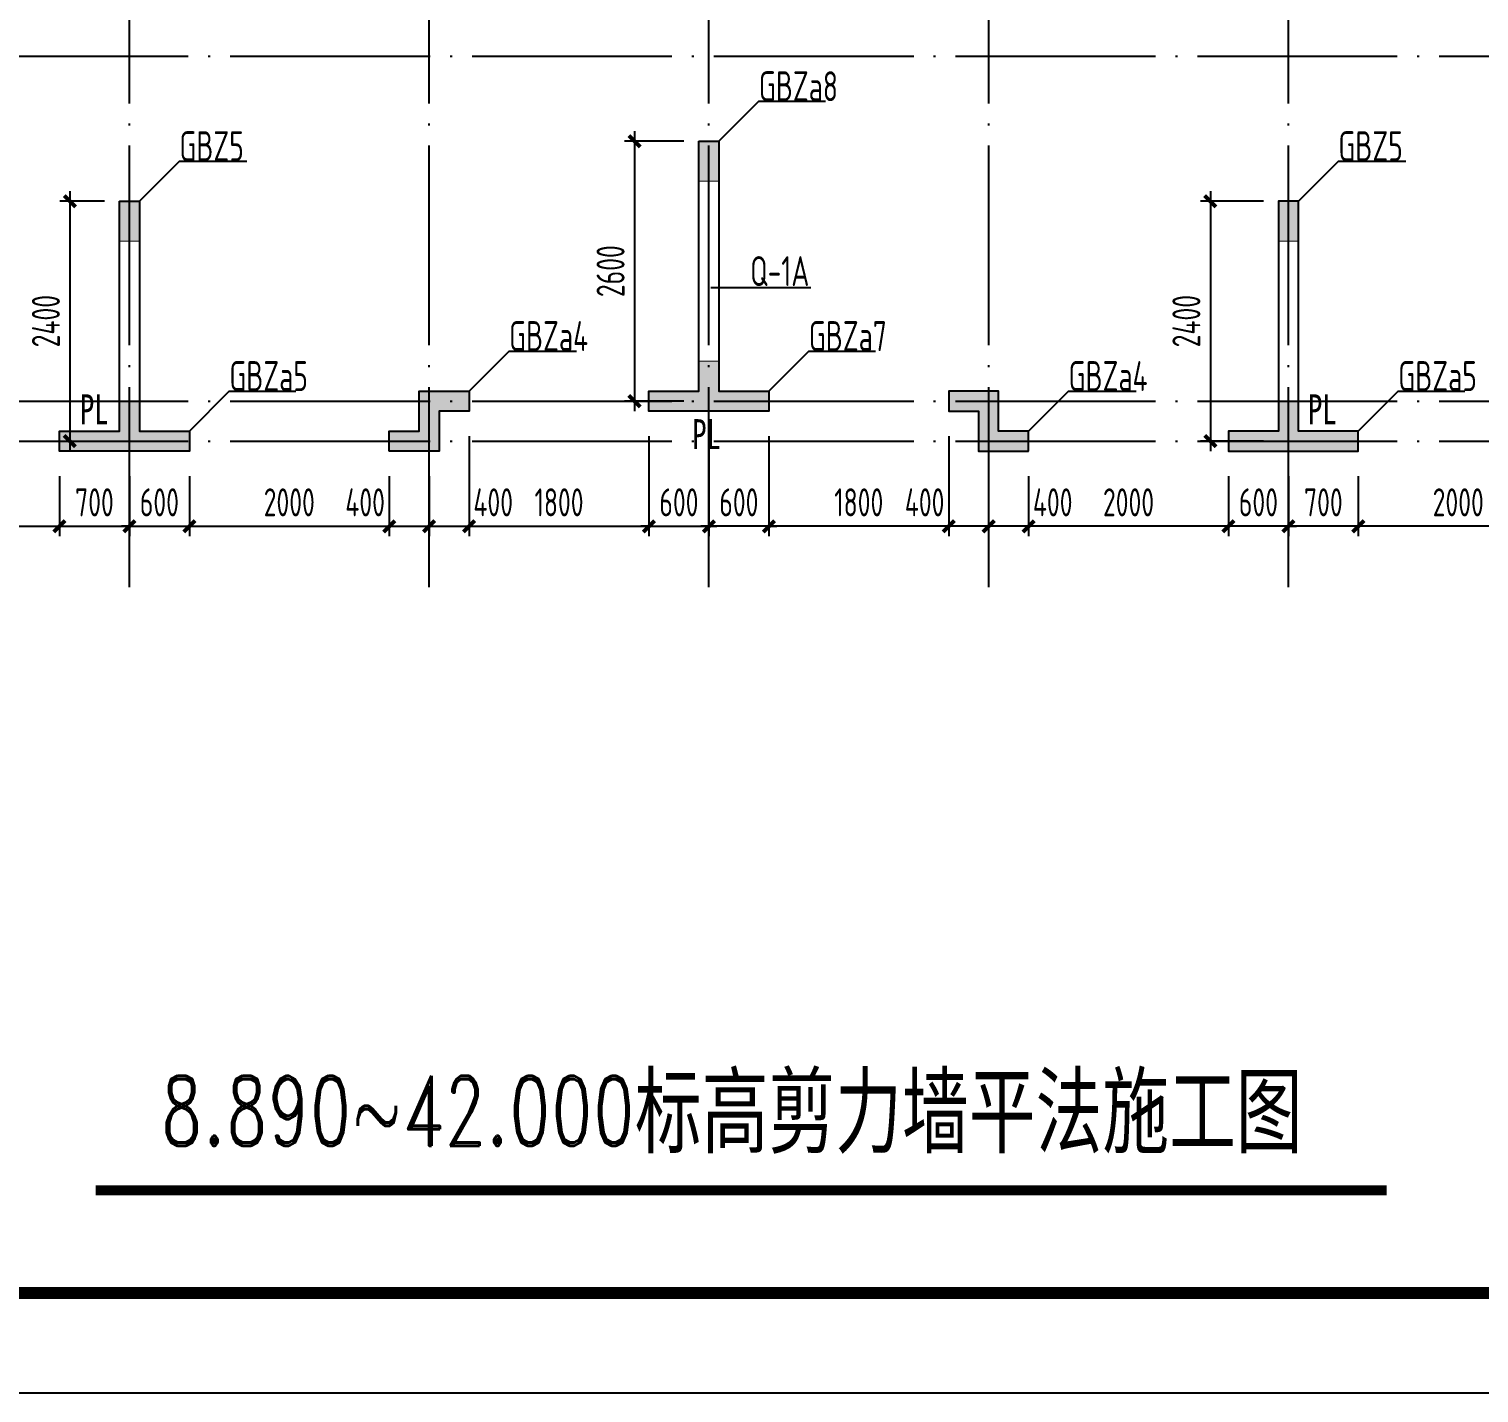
# Model space of a CAD drawing. Extents: x 154268 to 5133249, y -1832900 to 601179.
# Drawn here: x 462998 to 477511, y 541638 to 555286 of the extents above; entities that cross this region are included whole.
import ezdxf
from ezdxf.enums import TextEntityAlignment as Align

# ---------------------------------------------------------------- set-up
doc = ezdxf.new("R2010")
doc.units = 0
doc.header["$LTSCALE"] = 1000
doc.linetypes.add('DOTE', pattern=[2.42, 2, -0.2, 0.02, -0.2])
doc.layers.add('_TSZ_PLOT_MARK', color=1, linetype='Continuous', plot=False)
for name, color, linetype in [('A-ANNO-AXIS', 94, 'Continuous'), ('A-ANNO-DOTE', 15, 'DOTE'), ('A-ANNO-TITLE', 3, 'Continuous'), ('DIM', 3, 'Continuous'), ('HZ', 2, 'Continuous'), ('S-FLOOR-说明', 7, 'Continuous'), ('S-WALL-DE-标注', 7, 'Continuous'), ('S-WALL-砼墙', 60, 'Continuous'), ('S-WALL-编号', 7, 'Continuous'), ('WCOL', 7, 'Continuous'), ('WCOL_HATCH', 251, 'Continuous'), ('WCOL_NUM', 7, 'Continuous')]:
    doc.layers.add(name, color=color, linetype=linetype)
doc.styles.add('DD', font='romand__.ttf', dxfattribs={"width": 0.7, "bigfont": 'HZTXT.SHX'})
doc.styles.add('TSSD_Dimension', font='tssdeng.shx', dxfattribs={"width": 0.7, "bigfont": 'Hztxt.shx'})
doc.styles.add('TSSD_Label', font='tssdeng.shx', dxfattribs={"width": 0.7, "bigfont": 'hztxt.shx'})
doc.styles.add('TY1', font='')
doc.styles.get('TY1').set_extended_font_data('SimSun')
doc.dimstyles.new('TSSD_100_100$0', dxfattribs={"dimtxt": 280, "dimasz": 80, "dimexe": 100, "dimexo": 250, "dimgap": 100, "dimtad": 1, "dimdec": 0, "dimzin": 0, "dimdsep": 46, "dimtxsty": 'TSSD_Dimension', "dimblk": 'ARCHTICK', "dimcen": 0, "dimdle": 100, "dimclrd": 3, "dimclre": 3, "dimclrt": 7, "dimadec": 0, "dimazin": 0, "dimtfac": 1, "dimtdec": 0, "dimtix": 1, "dimtmove": 2, "dimatfit": 3, "dimldrblk": 'ARCHTICK', "dimfxl": 100, "dimtolj": 1, "dimtzin": 0, "dimarcsym": 0})

# ---------------------------------------------------------------- blocks, each defined once
blk = doc.blocks.new('T4zw1')
at = {"layer": 'A-ANNO-DOTE'}
for p, q in [((1572757, -2354199), (1572757, -2338823)), ((1575757, -2354199), (1575757, -2338823)), ((1578557, -2354199), (1578557, -2338823)), ((1581357, -2354199), (1581357, -2338823)), ((1584357, -2354199), (1584357, -2338823)), ((1554406, -2348887), (1601542, -2348887)), ((1554406, -2352337), (1601542, -2352337)), ((1554406, -2352737), (1601542, -2352737))]:
    blk.add_line(p, q, dxfattribs=at)
blk = doc.blocks.new('_ArchTick')
at = {"color": 0, "linetype": 'ByBlock', "const_width": 0.5}
blk.add_lwpolyline([(-0.71, -0.71), (0.71, 0.71)], dxfattribs=at)
blk = doc.blocks.new('*D219')
at = {"layer": 'Defpoints', "color": 0, "transparency": 16777216}
for p in [(14280, 753), (16280, 753), (16280, 0)]:
    blk.add_point(p, dxfattribs=at)
at = {"layer": 'DIM', "color": 3, "lineweight": -2, "transparency": 16777216}
for p, q in [((14280, 503), (14280, -100)), ((16280, 503), (16280, -100)), ((14180, 0), (16380, 0))]:
    blk.add_line(p, q, dxfattribs=at)
at = {"layer": 'DIM', "color": 3, "lineweight": -2, "transparency": 16777216, "xscale": 80, "yscale": 80, "zscale": 80, "rotation": 180}
blk.add_blockref('_ArchTick', (14280, 0), dxfattribs=at)
at = {"layer": 'DIM', "color": 3, "lineweight": -2, "transparency": 16777216, "xscale": 80, "yscale": 80, "zscale": 80}
blk.add_blockref('_ArchTick', (16280, 0), dxfattribs=at)
at = {"layer": 'DIM', "color": 7, "transparency": 16777216, "insert": (15280, 240), "char_height": 280, "attachment_point": 5, "style": 'TSSD_Dimension'}
blk.add_mtext('\\A1;2000', dxfattribs=at)
blk = doc.blocks.new('*D220')
at = {"layer": 'Defpoints', "color": 0, "transparency": 16777216}
for p in [(16280, 753), (16980, 753), (16980, 0)]:
    blk.add_point(p, dxfattribs=at)
at = {"layer": 'DIM', "color": 3, "lineweight": -2, "transparency": 16777216}
for p, q in [((16280, 503), (16280, -100)), ((16980, 503), (16980, -100)), ((16180, 0), (17080, 0))]:
    blk.add_line(p, q, dxfattribs=at)
at = {"layer": 'DIM', "color": 3, "lineweight": -2, "transparency": 16777216, "xscale": 80, "yscale": 80, "zscale": 80, "rotation": 180}
blk.add_blockref('_ArchTick', (16280, 0), dxfattribs=at)
at = {"layer": 'DIM', "color": 3, "lineweight": -2, "transparency": 16777216, "xscale": 80, "yscale": 80, "zscale": 80}
blk.add_blockref('_ArchTick', (16980, 0), dxfattribs=at)
at = {"layer": 'DIM', "color": 7, "transparency": 16777216, "insert": (16630, 240), "char_height": 280, "attachment_point": 5, "style": 'TSSD_Dimension'}
blk.add_mtext('\\A1;700', dxfattribs=at)
blk = doc.blocks.new('*D221')
at = {"layer": 'Defpoints', "color": 0, "transparency": 16777216}
for p in [(16980, 753), (17580, 753), (17580, 0)]:
    blk.add_point(p, dxfattribs=at)
at = {"layer": 'DIM', "color": 3, "lineweight": -2, "transparency": 16777216}
for p, q in [((16980, 503), (16980, -100)), ((17580, 503), (17580, -100)), ((16980, 0), (16900, 0)), ((16980, 0), (17580, 0)), ((17580, 0), (17660, 0))]:
    blk.add_line(p, q, dxfattribs=at)
at = {"layer": 'DIM', "color": 3, "lineweight": -2, "transparency": 16777216, "xscale": 80, "yscale": 80, "zscale": 80}
blk.add_blockref('_ArchTick', (16980, 0), dxfattribs=at)
at = {"layer": 'DIM', "color": 3, "lineweight": -2, "transparency": 16777216, "xscale": 80, "yscale": 80, "zscale": 80, "rotation": 180}
blk.add_blockref('_ArchTick', (17580, 0), dxfattribs=at)
at = {"layer": 'DIM', "color": 7, "transparency": 16777216, "insert": (17280, 240), "char_height": 280, "attachment_point": 5, "style": 'TSSD_Dimension'}
blk.add_mtext('\\A1;600', dxfattribs=at)
blk = doc.blocks.new('*D222')
at = {"layer": 'Defpoints', "color": 0, "transparency": 16777216}
for p in [(17580, 753), (19580, 753), (19580, 0)]:
    blk.add_point(p, dxfattribs=at)
at = {"layer": 'DIM', "color": 3, "lineweight": -2, "transparency": 16777216}
for p, q in [((17580, 503), (17580, -100)), ((19580, 503), (19580, -100)), ((17480, 0), (19680, 0))]:
    blk.add_line(p, q, dxfattribs=at)
at = {"layer": 'DIM', "color": 3, "lineweight": -2, "transparency": 16777216, "xscale": 80, "yscale": 80, "zscale": 80, "rotation": 180}
blk.add_blockref('_ArchTick', (17580, 0), dxfattribs=at)
at = {"layer": 'DIM', "color": 3, "lineweight": -2, "transparency": 16777216, "xscale": 80, "yscale": 80, "zscale": 80}
blk.add_blockref('_ArchTick', (19580, 0), dxfattribs=at)
at = {"layer": 'DIM', "color": 7, "transparency": 16777216, "insert": (18580, 240), "char_height": 280, "attachment_point": 5, "style": 'TSSD_Dimension'}
blk.add_mtext('\\A1;2000', dxfattribs=at)
blk = doc.blocks.new('*D223')
at = {"layer": 'Defpoints', "color": 0, "transparency": 16777216}
for p in [(19580, 753), (19980, 753), (19980, 0)]:
    blk.add_point(p, dxfattribs=at)
at = {"layer": 'DIM', "color": 3, "lineweight": -2, "transparency": 16777216}
for p, q in [((19580, 503), (19580, -100)), ((19980, 503), (19980, -100)), ((19480, 0), (20080, 0))]:
    blk.add_line(p, q, dxfattribs=at)
at = {"layer": 'DIM', "color": 3, "lineweight": -2, "transparency": 16777216, "xscale": 80, "yscale": 80, "zscale": 80, "rotation": 180}
blk.add_blockref('_ArchTick', (19580, 0), dxfattribs=at)
at = {"layer": 'DIM', "color": 3, "lineweight": -2, "transparency": 16777216, "xscale": 80, "yscale": 80, "zscale": 80}
blk.add_blockref('_ArchTick', (19980, 0), dxfattribs=at)
at = {"layer": 'DIM', "color": 7, "transparency": 16777216, "insert": (19339, 240), "char_height": 280, "attachment_point": 5, "style": 'TSSD_Dimension'}
blk.add_mtext('\\A1;400', dxfattribs=at)
blk = doc.blocks.new('*D224')
at = {"layer": 'Defpoints', "color": 0, "transparency": 16777216}
for p in [(20380, 1153), (19980, 753), (20380, 0)]:
    blk.add_point(p, dxfattribs=at)
at = {"layer": 'DIM', "color": 3, "lineweight": -2, "transparency": 16777216}
for p, q in [((20380, 903), (20380, -100)), ((19980, 503), (19980, -100)), ((19880, 0), (20480, 0))]:
    blk.add_line(p, q, dxfattribs=at)
at = {"layer": 'DIM', "color": 3, "lineweight": -2, "transparency": 16777216, "xscale": 80, "yscale": 80, "zscale": 80, "rotation": 180}
blk.add_blockref('_ArchTick', (19980, 0), dxfattribs=at)
at = {"layer": 'DIM', "color": 3, "lineweight": -2, "transparency": 16777216, "xscale": 80, "yscale": 80, "zscale": 80}
blk.add_blockref('_ArchTick', (20380, 0), dxfattribs=at)
at = {"layer": 'DIM', "color": 7, "transparency": 16777216, "insert": (20621, 240), "char_height": 280, "attachment_point": 5, "style": 'TSSD_Dimension'}
blk.add_mtext('\\A1;400', dxfattribs=at)
blk = doc.blocks.new('*D225')
at = {"layer": 'Defpoints', "color": 0, "transparency": 16777216}
for p in [(20380, 1153), (22180, 1153), (22180, 0)]:
    blk.add_point(p, dxfattribs=at)
at = {"layer": 'DIM', "color": 3, "lineweight": -2, "transparency": 16777216}
for p, q in [((20380, 903), (20380, -100)), ((22180, 903), (22180, -100)), ((20280, 0), (22280, 0))]:
    blk.add_line(p, q, dxfattribs=at)
at = {"layer": 'DIM', "color": 3, "lineweight": -2, "transparency": 16777216, "xscale": 80, "yscale": 80, "zscale": 80, "rotation": 180}
blk.add_blockref('_ArchTick', (20380, 0), dxfattribs=at)
at = {"layer": 'DIM', "color": 3, "lineweight": -2, "transparency": 16777216, "xscale": 80, "yscale": 80, "zscale": 80}
blk.add_blockref('_ArchTick', (22180, 0), dxfattribs=at)
at = {"layer": 'DIM', "color": 7, "transparency": 16777216, "insert": (21280, 240), "char_height": 280, "attachment_point": 5, "style": 'TSSD_Dimension'}
blk.add_mtext('\\A1;1800', dxfattribs=at)
blk = doc.blocks.new('*D226')
at = {"layer": 'Defpoints', "color": 0, "transparency": 16777216}
for p in [(22180, 1153), (22780, 1153), (22780, 0)]:
    blk.add_point(p, dxfattribs=at)
at = {"layer": 'DIM', "color": 3, "lineweight": -2, "transparency": 16777216}
for p, q in [((22180, 903), (22180, -100)), ((22780, 903), (22780, -100)), ((22180, 0), (22100, 0)), ((22180, 0), (22780, 0)), ((22780, 0), (22860, 0))]:
    blk.add_line(p, q, dxfattribs=at)
at = {"layer": 'DIM', "color": 3, "lineweight": -2, "transparency": 16777216, "xscale": 80, "yscale": 80, "zscale": 80}
blk.add_blockref('_ArchTick', (22180, 0), dxfattribs=at)
at = {"layer": 'DIM', "color": 3, "lineweight": -2, "transparency": 16777216, "xscale": 80, "yscale": 80, "zscale": 80, "rotation": 180}
blk.add_blockref('_ArchTick', (22780, 0), dxfattribs=at)
at = {"layer": 'DIM', "color": 7, "transparency": 16777216, "insert": (22480, 240), "char_height": 280, "attachment_point": 5, "style": 'TSSD_Dimension'}
blk.add_mtext('\\A1;600', dxfattribs=at)
blk = doc.blocks.new('*D273')
at = {"layer": 'Defpoints', "color": 0, "transparency": 16777216}
for p in [(29280, 753), (31280, 753), (29280, 0)]:
    blk.add_point(p, dxfattribs=at)
at = {"layer": 'DIM', "color": 3, "lineweight": -2, "transparency": 16777216}
for p, q in [((29280, 503), (29280, -100)), ((31280, 503), (31280, -100)), ((31380, 0), (29180, 0))]:
    blk.add_line(p, q, dxfattribs=at)
at = {"layer": 'DIM', "color": 3, "lineweight": -2, "transparency": 16777216, "xscale": 80, "yscale": 80, "zscale": 80, "rotation": 180}
blk.add_blockref('_ArchTick', (29280, 0), dxfattribs=at)
at = {"layer": 'DIM', "color": 3, "lineweight": -2, "transparency": 16777216, "xscale": 80, "yscale": 80, "zscale": 80}
blk.add_blockref('_ArchTick', (31280, 0), dxfattribs=at)
at = {"layer": 'DIM', "color": 7, "transparency": 16777216, "insert": (30280, 240), "char_height": 280, "attachment_point": 5, "style": 'TSSD_Dimension'}
blk.add_mtext('\\A1;2000', dxfattribs=at)
blk = doc.blocks.new('*D274')
at = {"layer": 'Defpoints', "color": 0, "transparency": 16777216}
for p in [(28580, 753), (29280, 753), (28580, 0)]:
    blk.add_point(p, dxfattribs=at)
at = {"layer": 'DIM', "color": 3, "lineweight": -2, "transparency": 16777216}
for p, q in [((28580, 503), (28580, -100)), ((29280, 503), (29280, -100)), ((29380, 0), (28480, 0))]:
    blk.add_line(p, q, dxfattribs=at)
at = {"layer": 'DIM', "color": 3, "lineweight": -2, "transparency": 16777216, "xscale": 80, "yscale": 80, "zscale": 80, "rotation": 180}
blk.add_blockref('_ArchTick', (28580, 0), dxfattribs=at)
at = {"layer": 'DIM', "color": 3, "lineweight": -2, "transparency": 16777216, "xscale": 80, "yscale": 80, "zscale": 80}
blk.add_blockref('_ArchTick', (29280, 0), dxfattribs=at)
at = {"layer": 'DIM', "color": 7, "transparency": 16777216, "insert": (28930, 240), "char_height": 280, "attachment_point": 5, "style": 'TSSD_Dimension'}
blk.add_mtext('\\A1;700', dxfattribs=at)
blk = doc.blocks.new('*D275')
at = {"layer": 'Defpoints', "color": 0, "transparency": 16777216}
for p in [(27980, 753), (28580, 753), (27980, 0)]:
    blk.add_point(p, dxfattribs=at)
at = {"layer": 'DIM', "color": 3, "lineweight": -2, "transparency": 16777216}
for p, q in [((27980, 503), (27980, -100)), ((28580, 503), (28580, -100)), ((27980, 0), (27900, 0)), ((28580, 0), (27980, 0)), ((28580, 0), (28660, 0))]:
    blk.add_line(p, q, dxfattribs=at)
at = {"layer": 'DIM', "color": 3, "lineweight": -2, "transparency": 16777216, "xscale": 80, "yscale": 80, "zscale": 80}
blk.add_blockref('_ArchTick', (27980, 0), dxfattribs=at)
at = {"layer": 'DIM', "color": 3, "lineweight": -2, "transparency": 16777216, "xscale": 80, "yscale": 80, "zscale": 80, "rotation": 180}
blk.add_blockref('_ArchTick', (28580, 0), dxfattribs=at)
at = {"layer": 'DIM', "color": 7, "transparency": 16777216, "insert": (28280, 240), "char_height": 280, "attachment_point": 5, "style": 'TSSD_Dimension'}
blk.add_mtext('\\A1;600', dxfattribs=at)
blk = doc.blocks.new('*D276')
at = {"layer": 'Defpoints', "color": 0, "transparency": 16777216}
for p in [(25980, 753), (27980, 753), (25980, 0)]:
    blk.add_point(p, dxfattribs=at)
at = {"layer": 'DIM', "color": 3, "lineweight": -2, "transparency": 16777216}
for p, q in [((25980, 503), (25980, -100)), ((27980, 503), (27980, -100)), ((28080, 0), (25880, 0))]:
    blk.add_line(p, q, dxfattribs=at)
at = {"layer": 'DIM', "color": 3, "lineweight": -2, "transparency": 16777216, "xscale": 80, "yscale": 80, "zscale": 80, "rotation": 180}
blk.add_blockref('_ArchTick', (25980, 0), dxfattribs=at)
at = {"layer": 'DIM', "color": 3, "lineweight": -2, "transparency": 16777216, "xscale": 80, "yscale": 80, "zscale": 80}
blk.add_blockref('_ArchTick', (27980, 0), dxfattribs=at)
at = {"layer": 'DIM', "color": 7, "transparency": 16777216, "insert": (26980, 240), "char_height": 280, "attachment_point": 5, "style": 'TSSD_Dimension'}
blk.add_mtext('\\A1;2000', dxfattribs=at)
blk = doc.blocks.new('*D277')
at = {"layer": 'Defpoints', "color": 0, "transparency": 16777216}
for p in [(25580, 753), (25980, 753), (25580, 0)]:
    blk.add_point(p, dxfattribs=at)
at = {"layer": 'DIM', "color": 3, "lineweight": -2, "transparency": 16777216}
for p, q in [((25580, 503), (25580, -100)), ((25980, 503), (25980, -100)), ((26080, 0), (25480, 0))]:
    blk.add_line(p, q, dxfattribs=at)
at = {"layer": 'DIM', "color": 3, "lineweight": -2, "transparency": 16777216, "xscale": 80, "yscale": 80, "zscale": 80, "rotation": 180}
blk.add_blockref('_ArchTick', (25580, 0), dxfattribs=at)
at = {"layer": 'DIM', "color": 3, "lineweight": -2, "transparency": 16777216, "xscale": 80, "yscale": 80, "zscale": 80}
blk.add_blockref('_ArchTick', (25980, 0), dxfattribs=at)
at = {"layer": 'DIM', "color": 7, "transparency": 16777216, "insert": (26221, 240), "char_height": 280, "attachment_point": 5, "style": 'TSSD_Dimension'}
blk.add_mtext('\\A1;400', dxfattribs=at)
blk = doc.blocks.new('*D278')
at = {"layer": 'Defpoints', "color": 0, "transparency": 16777216}
for p in [(25180, 1153), (25580, 753), (25180, 0)]:
    blk.add_point(p, dxfattribs=at)
at = {"layer": 'DIM', "color": 3, "lineweight": -2, "transparency": 16777216}
for p, q in [((25180, 903), (25180, -100)), ((25580, 503), (25580, -100)), ((25680, 0), (25080, 0))]:
    blk.add_line(p, q, dxfattribs=at)
at = {"layer": 'DIM', "color": 3, "lineweight": -2, "transparency": 16777216, "xscale": 80, "yscale": 80, "zscale": 80, "rotation": 180}
blk.add_blockref('_ArchTick', (25180, 0), dxfattribs=at)
at = {"layer": 'DIM', "color": 3, "lineweight": -2, "transparency": 16777216, "xscale": 80, "yscale": 80, "zscale": 80}
blk.add_blockref('_ArchTick', (25580, 0), dxfattribs=at)
at = {"layer": 'DIM', "color": 7, "transparency": 16777216, "insert": (24939, 240), "char_height": 280, "attachment_point": 5, "style": 'TSSD_Dimension'}
blk.add_mtext('\\A1;400', dxfattribs=at)
blk = doc.blocks.new('*D279')
at = {"layer": 'Defpoints', "color": 0, "transparency": 16777216}
for p in [(23380, 1153), (25180, 1153), (23380, 0)]:
    blk.add_point(p, dxfattribs=at)
at = {"layer": 'DIM', "color": 3, "lineweight": -2, "transparency": 16777216}
for p, q in [((23380, 903), (23380, -100)), ((25180, 903), (25180, -100)), ((25280, 0), (23280, 0))]:
    blk.add_line(p, q, dxfattribs=at)
at = {"layer": 'DIM', "color": 3, "lineweight": -2, "transparency": 16777216, "xscale": 80, "yscale": 80, "zscale": 80, "rotation": 180}
blk.add_blockref('_ArchTick', (23380, 0), dxfattribs=at)
at = {"layer": 'DIM', "color": 3, "lineweight": -2, "transparency": 16777216, "xscale": 80, "yscale": 80, "zscale": 80}
blk.add_blockref('_ArchTick', (25180, 0), dxfattribs=at)
at = {"layer": 'DIM', "color": 7, "transparency": 16777216, "insert": (24280, 240), "char_height": 280, "attachment_point": 5, "style": 'TSSD_Dimension'}
blk.add_mtext('\\A1;1800', dxfattribs=at)
blk = doc.blocks.new('*D280')
at = {"layer": 'Defpoints', "color": 0, "transparency": 16777216}
for p in [(22780, 1153), (23380, 1153), (22780, 0)]:
    blk.add_point(p, dxfattribs=at)
at = {"layer": 'DIM', "color": 3, "lineweight": -2, "transparency": 16777216}
for p, q in [((22780, 903), (22780, -100)), ((23380, 903), (23380, -100)), ((22780, 0), (22700, 0)), ((23380, 0), (22780, 0)), ((23380, 0), (23460, 0))]:
    blk.add_line(p, q, dxfattribs=at)
at = {"layer": 'DIM', "color": 3, "lineweight": -2, "transparency": 16777216, "xscale": 80, "yscale": 80, "zscale": 80}
blk.add_blockref('_ArchTick', (22780, 0), dxfattribs=at)
at = {"layer": 'DIM', "color": 3, "lineweight": -2, "transparency": 16777216, "xscale": 80, "yscale": 80, "zscale": 80, "rotation": 180}
blk.add_blockref('_ArchTick', (23380, 0), dxfattribs=at)
at = {"layer": 'DIM', "color": 7, "transparency": 16777216, "insert": (23080, 240), "char_height": 280, "attachment_point": 5, "style": 'TSSD_Dimension'}
blk.add_mtext('\\A1;600', dxfattribs=at)
blk = doc.blocks.new('*D290')
at = {"layer": 'Defpoints', "color": 0, "transparency": 16777216}
for p in [(16980, 3253), (16209, 853), (16384, 853)]:
    blk.add_point(p, dxfattribs=at)
at = {"layer": 'DIM', "color": 3, "lineweight": -2, "transparency": 16777216}
for p, q in [((16384, 3353), (16384, 753)), ((16730, 3253), (16284, 3253)), ((16459, 853), (16484, 853))]:
    blk.add_line(p, q, dxfattribs=at)
at = {"layer": 'DIM', "color": 3, "lineweight": -2, "transparency": 16777216, "xscale": 80, "yscale": 80, "zscale": 80}
for p, rotation in [((16384, 3253), 90), ((16384, 853), 270)]:
    blk.add_blockref('_ArchTick', p, dxfattribs=dict(at, rotation=rotation))
at = {"layer": 'DIM', "color": 7, "transparency": 16777216, "insert": (16144, 2053), "char_height": 280, "attachment_point": 5, "rotation": 90, "style": 'TSSD_Dimension'}
blk.add_mtext('\\A1;2400', dxfattribs=at)
blk = doc.blocks.new('*D354')
at = {"layer": 'Defpoints', "color": 0, "transparency": 16777216}
for p in [(22780, 3853), (22036, 1253), (22780, 1253)]:
    blk.add_point(p, dxfattribs=at)
at = {"layer": 'DIM', "color": 3, "lineweight": -2, "transparency": 16777216}
for p, q in [((22036, 3953), (22036, 1153)), ((22530, 3853), (21936, 3853)), ((22530, 1253), (21936, 1253))]:
    blk.add_line(p, q, dxfattribs=at)
at = {"layer": 'DIM', "color": 3, "lineweight": -2, "transparency": 16777216, "xscale": 80, "yscale": 80, "zscale": 80}
for p, rotation in [((22036, 3853), 90), ((22036, 1253), 270)]:
    blk.add_blockref('_ArchTick', p, dxfattribs=dict(at, rotation=rotation))
at = {"layer": 'DIM', "color": 7, "transparency": 16777216, "insert": (21796, 2553), "char_height": 280, "attachment_point": 5, "rotation": 90, "style": 'TSSD_Dimension'}
blk.add_mtext('\\A1;2600', dxfattribs=at)
blk = doc.blocks.new('*D355')
at = {"layer": 'Defpoints', "color": 0, "transparency": 16777216}
for p in [(28580, 3253), (27799, 853), (28580, 853)]:
    blk.add_point(p, dxfattribs=at)
at = {"layer": 'DIM', "color": 3, "lineweight": -2, "transparency": 16777216}
for p, q in [((27799, 3353), (27799, 753)), ((28330, 3253), (27699, 3253)), ((28330, 853), (27699, 853))]:
    blk.add_line(p, q, dxfattribs=at)
at = {"layer": 'DIM', "color": 3, "lineweight": -2, "transparency": 16777216, "xscale": 80, "yscale": 80, "zscale": 80}
for p, rotation in [((27799, 3253), 90), ((27799, 853), 270)]:
    blk.add_blockref('_ArchTick', p, dxfattribs=dict(at, rotation=rotation))
at = {"layer": 'DIM', "color": 7, "transparency": 16777216, "insert": (27559, 2053), "char_height": 280, "attachment_point": 5, "rotation": 90, "style": 'TSSD_Dimension'}
blk.add_mtext('\\A1;2400', dxfattribs=at)
blk = doc.blocks.new('7-4q1a')
at = {"layer": 'S-WALL-砼墙'}
for points in [[(16500, -5950), (16700, -5950), (16700, -8450), (17200, -8450), (17200, -8650), (16000, -8650), (16000, -8450), (16500, -8450)], [(10700, -6550), (10900, -6550), (10900, -8850), (11400, -8850), (11400, -9050), (10100, -9050), (10100, -8850), (10700, -8850)], [(22500, -6550), (22300, -6550), (22300, -8850), (21800, -8850), (21800, -9050), (23100, -9050), (23100, -8850), (22500, -8850)], [(13400, -9050), (13400, -8850), (13700, -8850), (13700, -8450), (14200, -8450), (14200, -8650), (13900, -8650), (13900, -9050)], [(19800, -9050), (19800, -8850), (19500, -8850), (19500, -8450), (19000, -8450), (19000, -8650), (19300, -8650), (19300, -9050)]]:
    blk.add_lwpolyline(points, close=True, dxfattribs=at)
blk = doc.blocks.new('2T4QBZ4')
at = {"layer": 'DIM'}
for base, p1, p2, angle, picture, middle in [((22035.8, 1253.2), (22780, 3853.2), (22780, 1253.2), 90, '*D354', (21795.8, 2553.2)), ((16383.6, 853.2), (16980, 3253.2), (16208.7, 853.2), 90, '*D290', (16143.6, 2053.2)), ((27798.8, 853.2), (28580, 3253.2), (28580, 853.2), 90, '*D355', (27558.8, 2053.2)), ((22780, 0), (23380, 1153.2), (22780, 1153.2), 180, '*D280', (23080, 240)), ((23380, 0), (25180, 1153.2), (23380, 1153.2), 180, '*D279', (24280, 240)), ((25980, 0), (27980, 753.2), (25980, 753.2), 180, '*D276', (26980, 240)), ((27980, 0), (28580, 753.2), (27980, 753.2), 180, '*D275', (28280, 240)), ((28580, 0), (29280, 753.2), (28580, 753.2), 180, '*D274', (28930, 240)), ((29280, 0), (31280, 753.2), (29280, 753.2), 180, '*D273', (30280, 240))]:
    dim = blk.add_linear_dim(base=base, p1=p1, p2=p2, angle=angle, dimstyle='TSSD_100_100$0', dxfattribs=at)
    dim.commit()
    dim.dimension.update_dxf_attribs({"geometry": picture, "text_midpoint": middle})
for base, p1, p2, picture, middle in [((20380, 0), (19980, 753.2), (20380, 1153.2), '*D224', (20620.9, 240)), ((19980, 0), (19580, 753.2), (19980, 753.2), '*D223', (19339.1, 240))]:
    dim = blk.add_linear_dim(base=base, p1=p1, p2=p2, dimstyle='TSSD_100_100$0', dxfattribs=at)
    dim.commit()
    dim.dimension.update_dxf_attribs({"geometry": picture, "text_midpoint": middle, "dimtype": 128})
for base, p1, p2, picture, middle in [((22180, 0), (20380, 1153.2), (22180, 1153.2), '*D225', (21280, 240)), ((22780, 0), (22180, 1153.2), (22780, 1153.2), '*D226', (22480, 240)), ((16280, 0), (14280, 753.2), (16280, 753.2), '*D219', (15280, 240)), ((16980, 0), (16280, 753.2), (16980, 753.2), '*D220', (16630, 240)), ((17580, 0), (16980, 753.2), (17580, 753.2), '*D221', (17280, 240)), ((19580, 0), (17580, 753.2), (19580, 753.2), '*D222', (18580, 240))]:
    dim = blk.add_linear_dim(base=base, p1=p1, p2=p2, dimstyle='TSSD_100_100$0', dxfattribs=at)
    dim.commit()
    dim.dimension.update_dxf_attribs({"geometry": picture, "text_midpoint": middle})
for base, p1, p2, picture, middle in [((25180, 0), (25580, 753.2), (25180, 1153.2), '*D278', (24939.1, 240)), ((25580, 0), (25980, 753.2), (25580, 753.2), '*D277', (26220.9, 240))]:
    dim = blk.add_linear_dim(base=base, p1=p1, p2=p2, angle=180, dimstyle='TSSD_100_100$0', dxfattribs=at)
    dim.commit()
    dim.dimension.update_dxf_attribs({"geometry": picture, "text_midpoint": middle, "dimtype": 128})

msp = doc.modelspace()

# ---------------------------------------------------------------- hatches: boundary and pattern name
at = {"layer": 'WCOL_HATCH'}
for points in [[(469902.9, 553762.8), (469902.9, 554162.8), (469702.9, 554162.8), (469702.9, 553762.8)], [(464102.9, 553162.8), (464102.9, 553562.8), (463902.9, 553562.8), (463902.9, 553162.8)], [(475702.9, 553162.8), (475702.9, 553562.8), (475502.9, 553562.8), (475502.9, 553162.8)], [(469202.9, 551462.8), (470402.9, 551462.8), (470402.9, 551662.8), (469902.9, 551662.8), (469902.9, 551962.8), (469702.9, 551962.8), (469702.9, 551662.8), (469202.9, 551662.8)], [(466602.9, 551062.8), (467102.9, 551062.8), (467102.9, 551462.8), (467402.9, 551462.8), (467402.9, 551662.8), (466902.9, 551662.8), (466902.9, 551262.8), (466602.9, 551262.8)], [(472202.9, 551462.8), (472502.9, 551462.8), (472502.9, 551062.8), (473002.9, 551062.8), (473002.9, 551262.8), (472702.9, 551262.8), (472702.9, 551662.8), (472202.9, 551662.8)], [(463302.9, 551062.8), (464602.9, 551062.8), (464602.9, 551262.8), (464102.9, 551262.8), (464102.9, 551562.8), (463902.9, 551562.8), (463902.9, 551262.8), (463302.9, 551262.8)], [(475002.9, 551062.8), (476302.9, 551062.8), (476302.9, 551262.8), (475702.9, 551262.8), (475702.9, 551562.8), (475502.9, 551562.8), (475502.9, 551262.8), (475002.9, 551262.8)]]:
    msp.add_hatch(color=253, dxfattribs=at).paths.add_polyline_path(points)

# ---------------------------------------------------------------- linework, layer by layer
at = {"layer": '_TSZ_PLOT_MARK'}
msp.add_lwpolyline([(439303.6, 541638.3), (523403.6, 541638.3), (523403.6, 601038.3), (439303.6, 601038.3)], close=True, dxfattribs=at)
at = {"layer": 'A-ANNO-TITLE'}
msp.add_lwpolyline([(439303.6, 541638.3), (523403.6, 541638.3), (523403.6, 601038.3), (439303.6, 601038.3)], close=True, dxfattribs=at)
at = {"layer": 'A-ANNO-TITLE', "const_width": 120}
msp.add_lwpolyline([(441803.6, 542638.3), (522403.6, 542638.3), (522403.6, 600038.3), (441803.6, 600038.3)], close=True, dxfattribs=at)
at = {"layer": 'HZ', "const_width": 100}
msp.add_lwpolyline([(463666.2, 543666.3), (476587.9, 543666.3)], dxfattribs=at)
at = {"layer": 'S-WALL-编号', "color": 2}
msp.add_line((470823.2, 552697.5), (469823.8, 552697.5), dxfattribs=at)
at = {"layer": 'WCOL', "color": 2, "const_width": 10}
for points in [[(469902.9, 553762.8), (469902.9, 554162.8), (469702.9, 554162.8), (469702.9, 553762.8)], [(464102.9, 553162.8), (464102.9, 553562.8), (463902.9, 553562.8), (463902.9, 553162.8)], [(475702.9, 553162.8), (475702.9, 553562.8), (475502.9, 553562.8), (475502.9, 553162.8)], [(469202.9, 551462.8), (470402.9, 551462.8), (470402.9, 551662.8), (469902.9, 551662.8), (469902.9, 551962.8), (469702.9, 551962.8), (469702.9, 551662.8), (469202.9, 551662.8)], [(466602.9, 551062.8), (467102.9, 551062.8), (467102.9, 551462.8), (467402.9, 551462.8), (467402.9, 551662.8), (466902.9, 551662.8), (466902.9, 551262.8), (466602.9, 551262.8)], [(472202.9, 551462.8), (472502.9, 551462.8), (472502.9, 551062.8), (473002.9, 551062.8), (473002.9, 551262.8), (472702.9, 551262.8), (472702.9, 551662.8), (472202.9, 551662.8)], [(463302.9, 551062.8), (464602.9, 551062.8), (464602.9, 551262.8), (464102.9, 551262.8), (464102.9, 551562.8), (463902.9, 551562.8), (463902.9, 551262.8), (463302.9, 551262.8)], [(475002.9, 551062.8), (476302.9, 551062.8), (476302.9, 551262.8), (475702.9, 551262.8), (475702.9, 551562.8), (475502.9, 551562.8), (475502.9, 551262.8), (475002.9, 551262.8)]]:
    msp.add_lwpolyline(points, close=True, dxfattribs=at)
at = {"layer": 'WCOL_NUM', "color": 7}
for points in [[(469902.9, 554162.8), (470302.9, 554562.8), (470969.3, 554562.8)], [(464102.9, 553562.8), (464502.9, 553962.8), (465178.2, 553962.8)], [(475702.9, 553562.8), (476102.9, 553962.8), (476778.2, 553962.8)], [(467402.9, 551662.8), (467802.9, 552062.8), (468478.2, 552062.8)], [(470402.9, 551662.8), (470802.9, 552062.8), (471469.3, 552062.8)], [(464602.9, 551262.8), (465002.9, 551662.8), (465669.3, 551662.8)], [(473002.9, 551262.8), (473402.9, 551662.8), (474078.2, 551662.8)], [(476302.9, 551262.8), (476702.9, 551662.8), (477369.3, 551662.8)]]:
    msp.add_lwpolyline(points, dxfattribs=at)

# ---------------------------------------------------------------- block references
at = {"layer": 'A-ANNO-AXIS'}
msp.add_blockref('T4zw1', (-1108753.6, 2903899.7), dxfattribs=at)
at = {"layer": 'DIM'}
msp.add_blockref('2T4QBZ4', (447022.9, 550309.6), dxfattribs=at)
at = {"layer": 'S-WALL-砼墙', "color": 3}
msp.add_blockref('7-4q1a', (453202.9, 560112.8), dxfattribs=at)

# ---------------------------------------------------------------- texts
at = {"layer": 'S-FLOOR-说明', "style": 'DD', "width": 0.7}
msp.add_text('8.890~42.000标高剪力墙平法施工图', height=700, dxfattribs=at).set_placement((470030.8, 544111.2), align=Align.CENTER)
at = {"layer": 'S-WALL-DE-标注', "color": 3, "style": 'TY1', "width": 0.7}
for p in [(463508.2, 551330.9), (475799.7, 551330.9), (469636.7, 551081.9)]:
    msp.add_text('PL', height=300, dxfattribs=at).set_placement(p)
at = {"layer": 'S-WALL-编号', "color": 2, "style": 'TSSD_Label', "width": 0.7}
msp.add_text('Q-1A', height=300, dxfattribs=at).set_placement((470512, 552863.3), align=Align.MIDDLE_CENTER)
at = {"layer": 'WCOL_NUM', "color": 7, "style": 'TSSD_Label', "width": 0.7}
for s, p in [('GBZa8', (470302.9, 554562.8)), ('GBZ5', (464502.9, 553962.8)), ('GBZ5', (476102.9, 553962.8)), ('GBZa4', (467802.9, 552062.8)), ('GBZa7', (470802.9, 552062.8)), ('GBZa5', (465002.9, 551662.8)), ('GBZa4', (473402.9, 551662.8)), ('GBZa5', (476702.9, 551662.8))]:
    msp.add_text(s, height=300, dxfattribs=at).set_placement(p)

doc.saveas('drawing.dxf')
